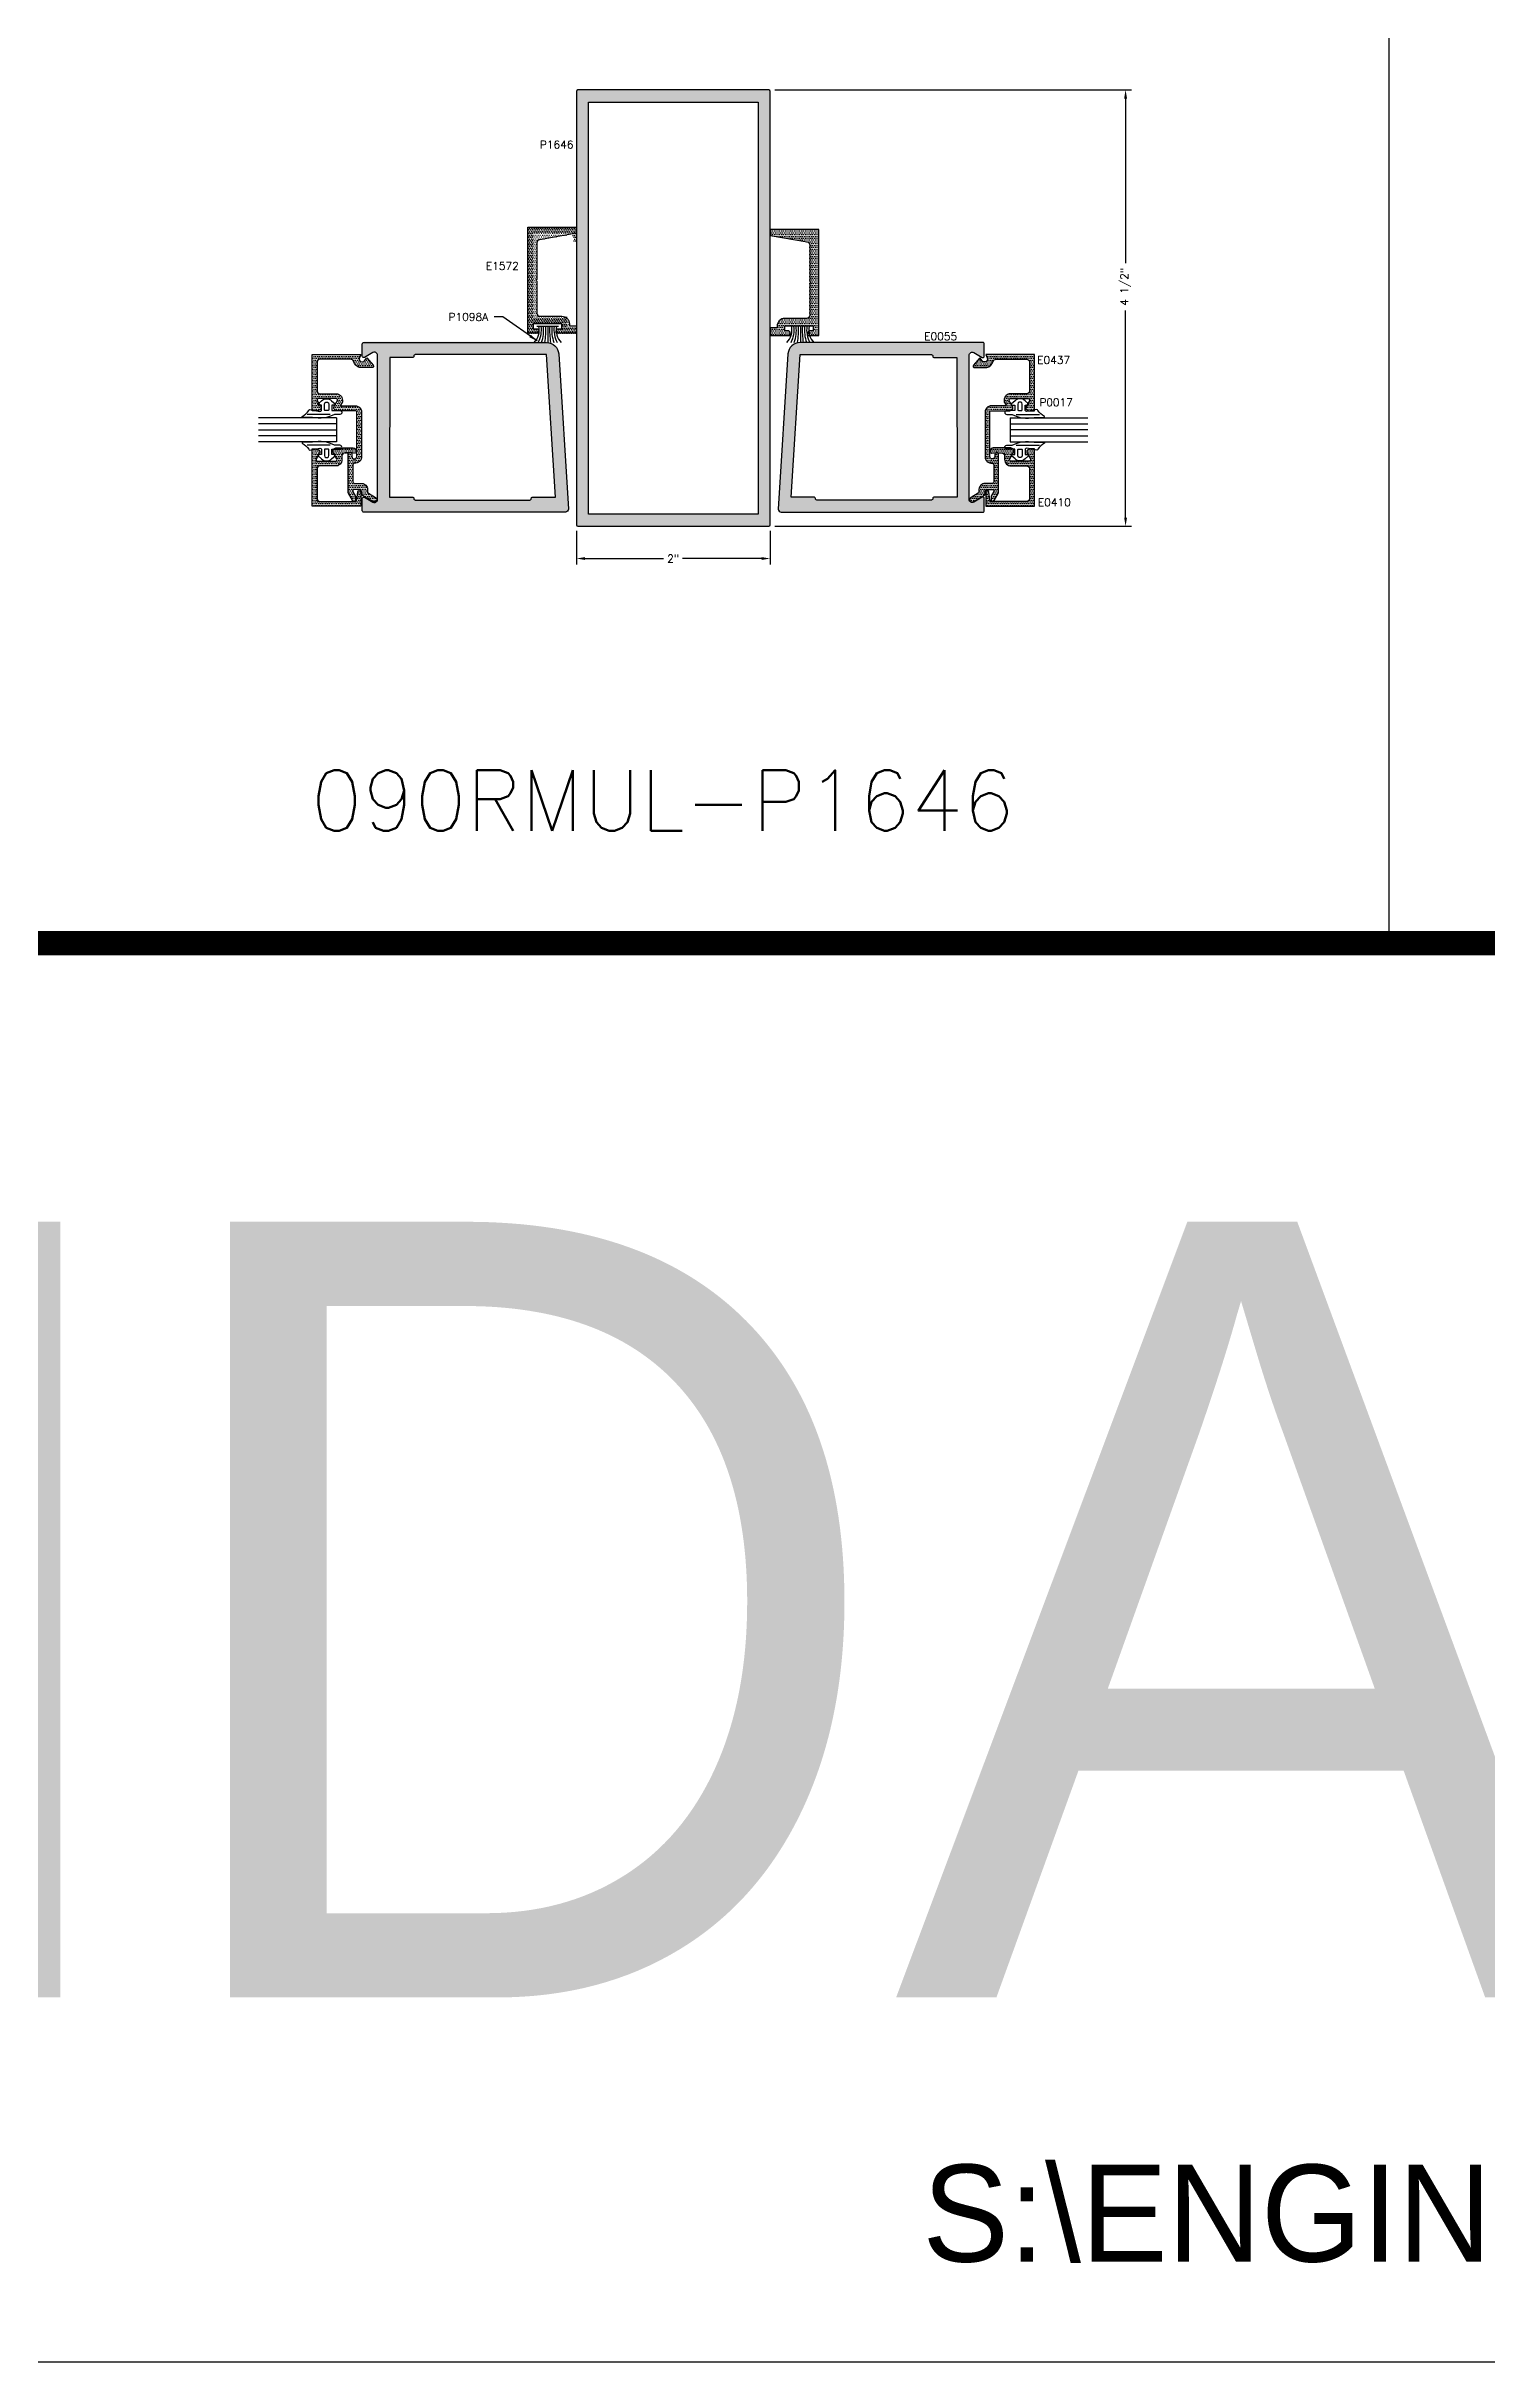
# Model space of a CAD drawing. Extents: x 0 to 130, y 0 to 90.
# Drawn here: x 29.83 to 44.69, y 0.25 to 24.13 of the extents above; entities that cross this region are included whole.
import ezdxf

# ---------------------------------------------------------------- set-up
doc = ezdxf.new("R2010")
doc.units = 0
doc.header["$MEASUREMENT"] = 0
doc.header["$PDMODE"] = 3
doc.layers.get('0').update_dxf_attribs({"linetype": 'CONTINUOUS'})
doc.layers.get('DEFPOINTS').update_dxf_attribs({"linetype": 'CONTINUOUS'})
for name, color, linetype in [('R-ANNO-DIMS', 3, 'CONTINUOUS'), ('R-ANNO-TEXT', 6, 'CONTINUOUS'), ('R-DET1', 4, 'CONTINUOUS'), ('R-DET2', 2, 'CONTINUOUS'), ('R-OTLN', 1, 'CONTINUOUS'), ('R-PAT1', 5, 'CONTINUOUS'), ('TITLE', 7, 'CONTINUOUS')]:
    doc.layers.add(name, color=color, linetype=linetype)
doc.styles.add('CITYBLUEPRINT', font='cibt____.pfb')
doc.styles.get("Standard").update_dxf_attribs({"font": 'simplex'})
doc.dimstyles.new('1X', dxfattribs={"dimscale": 0, "dimtxt": 0.08, "dimasz": 0.09, "dimexe": 0.062, "dimexo": 0.062, "dimgap": 0.045, "dimtad": 0, "dimdec": 4, "dimzin": 4, "dimtxsty": 'STANDARD', "dimcen": 0, "dimazin": 3, "dimtp": 0.02, "dimtfac": 1, "dimtdec": 4, "dimtofl": 0, "dimtmove": 0, "dimatfit": 3, "dimtolj": 1, "dimtzin": 4})
pattern_1 = [(0, (29.143898, 15.785924), (0.009375, 0.01875), [0, -0.01875])]
pattern_2 = [(0, (32.45017, 16.056669), (0.009375, 0.01875), [0, -0.01875])]
pattern_3 = [(180, (40.151265, 16.056669), (-0.009375, 0.01875), [0, -0.01875])]

# ---------------------------------------------------------------- blocks, each defined once
blk = doc.blocks.new('*D148')
at = {"layer": 'DEFPOINTS', "color": 0}
for p in [(37.286, 23.68), (40.965, 23.68), (37.286, 19.18)]:
    blk.add_point(p, dxfattribs=at)
at = {"layer": 'R-ANNO-DIMS', "color": 0}
for p, q in [((37.348, 23.68), (41.027, 23.68)), ((40.965, 23.59), (40.965, 21.894)), ((40.965, 19.27), (40.965, 21.404)), ((37.348, 19.18), (41.027, 19.18))]:
    blk.add_line(p, q, dxfattribs=at)
for points in [[(40.95, 23.59), (40.98, 23.59), (40.965, 23.68)], [(40.95, 19.27), (40.98, 19.27), (40.965, 19.18)]]:
    blk.add_solid(points, dxfattribs=at)
at = {"layer": 'R-ANNO-DIMS', "color": 0, "insert": (40.965, 21.649), "char_height": 0.08, "attachment_point": 5, "rotation": 90}
blk.add_mtext('\\A1;4 1/2"', dxfattribs=at)
blk = doc.blocks.new('*D149')
at = {"layer": 'DEFPOINTS', "color": 0}
for p in [(35.301, 19.195), (37.301, 19.195), (37.301, 18.847)]:
    blk.add_point(p, dxfattribs=at)
at = {"layer": 'R-ANNO-DIMS', "color": 0}
for p, q in [((35.301, 19.133), (35.301, 18.785)), ((37.301, 19.133), (37.301, 18.785)), ((35.391, 18.847), (36.2, 18.847)), ((37.211, 18.847), (36.397, 18.847))]:
    blk.add_line(p, q, dxfattribs=at)
for points in [[(35.391, 18.862), (35.391, 18.832), (35.301, 18.847)], [(37.211, 18.862), (37.211, 18.832), (37.301, 18.847)]]:
    blk.add_solid(points, dxfattribs=at)
at = {"layer": 'R-ANNO-DIMS', "color": 0, "insert": (36.299, 18.847), "char_height": 0.08, "attachment_point": 5}
blk.add_mtext('\\A1;2"', dxfattribs=at)

msp = doc.modelspace()

# ---------------------------------------------------------------- hatches: boundary and pattern name
at = {"layer": 'R-OTLN'}
h = msp.add_hatch(dxfattribs=at)
h.set_pattern_fill('DOTS', color=5, scale=0.3, style=0)
h.set_pattern_definition([(0, (28.819684, 15.47084), (0.009375, 0.01875), [0, -0.01875])])
edge = h.paths.add_edge_path()
edge.add_line((34.9136622, 21.1943635), (34.9136622, 21.1703633))
edge.add_line((34.9136622, 21.1703633), (34.8006623, 21.1703633))
edge.add_line((34.8006623, 21.1703633), (34.8006623, 22.2633633))
edge.add_line((34.8006623, 22.2633633), (35.3006623, 22.2633633))
edge.add_line((35.3006623, 22.2633633), (35.3006623, 22.2013633))
edge.add_line((35.3006623, 22.2013633), (34.9192792, 22.1341141))
edge.add_arc((34.9246624, 22.1035851), 0.031, 100.00020678, 180)
edge.add_line((34.8936624, 22.1035851), (34.8936624, 21.7263631))
edge.add_line((34.8936624, 21.7263631), (34.8836624, 21.7163628))
edge.add_line((34.8836624, 21.7163628), (34.8936628, 21.7063626))
edge.add_line((34.8936628, 21.7063626), (34.8936624, 21.3763626))
edge.add_arc((34.9246624, 21.3763625), 0.031, 179.99993055, 270)
edge.add_line((34.9246624, 21.3453625), (35.1516624, 21.3453625))
edge.add_arc((35.1516623, 21.2673626), 0.0779999, -0.00007346, 89.99992654, ccw=False)
edge.add_line((35.2296622, 21.2673625), (35.2296622, 21.2483624))
edge.add_line((35.2296622, 21.2483624), (35.3006623, 21.2483624))
edge.add_line((35.3006623, 21.2483624), (35.3006623, 21.1703633))
edge.add_line((35.3006623, 21.1703633), (35.0936623, 21.1703633))
edge.add_line((35.0936623, 21.1703633), (35.0936623, 21.1943635))
edge.add_arc((35.1166617, 21.1943629), 0.0229994, 89.99851774, 179.99851774, ccw=False)
edge.add_line((35.1166623, 21.2173623), (35.1516624, 21.2173623))
edge.add_line((35.1516624, 21.2173623), (35.1516624, 21.2673634))
edge.add_line((35.1516624, 21.2673634), (34.8566623, 21.2673634))
edge.add_line((34.8566623, 21.2673634), (34.8566623, 21.2173623))
edge.add_line((34.8566623, 21.2173623), (34.8906622, 21.2173623))
edge.add_arc((34.8906642, 21.1943643), 0.022998, -0.00209623, 90.00506074, ccw=False)
h = msp.add_hatch(dxfattribs=at)
h.set_pattern_fill('DOTS', color=5, scale=0.3, style=0)
h.set_pattern_definition([(180, (48.282831, 14.857218), (-0.009375, 0.01875), [0, -0.01875])])
edge = h.paths.add_edge_path()
edge.add_line((37.6870599, 21.1724048), (37.6870599, 21.1484046))
edge.add_line((37.6870599, 21.1484046), (37.8000598, 21.1484046))
edge.add_line((37.8000598, 21.1484046), (37.8000598, 22.2414046))
edge.add_line((37.8000598, 22.2414046), (37.3000598, 22.2414046))
edge.add_line((37.3000598, 22.2414046), (37.3000598, 22.1794046))
edge.add_line((37.3000598, 22.1794046), (37.6814429, 22.1121554))
edge.add_arc((37.6760597, 22.0816264), 0.031, 0, 79.99979322, ccw=False)
edge.add_line((37.7070597, 22.0816264), (37.7070597, 21.7044044))
edge.add_line((37.7070597, 21.7044044), (37.7170597, 21.6944041))
edge.add_line((37.7170597, 21.6944041), (37.7070593, 21.6844039))
edge.add_line((37.7070593, 21.6844039), (37.7070597, 21.3544039))
edge.add_arc((37.6760597, 21.3544038), 0.031, -90, 0.00006945, ccw=False)
edge.add_line((37.6760597, 21.3234038), (37.4490597, 21.3234038))
edge.add_arc((37.4490598, 21.2454039), 0.0779999, 90.00007346, 180.00007346)
edge.add_line((37.3710599, 21.2454038), (37.3710599, 21.2264038))
edge.add_line((37.3710599, 21.2264038), (37.3000598, 21.2264038))
edge.add_line((37.3000598, 21.2264038), (37.3000598, 21.1484046))
edge.add_line((37.3000598, 21.1484046), (37.5070598, 21.1484046))
edge.add_line((37.5070598, 21.1484046), (37.5070598, 21.1724048))
edge.add_arc((37.4840604, 21.1724042), 0.0229994, 0.00148226, 90.00148226)
edge.add_line((37.4840598, 21.1954036), (37.4490597, 21.1954036))
edge.add_line((37.4490597, 21.1954036), (37.4490597, 21.2454048))
edge.add_line((37.4490597, 21.2454048), (37.7440598, 21.2454048))
edge.add_line((37.7440598, 21.2454048), (37.7440598, 21.1954036))
edge.add_line((37.7440598, 21.1954036), (37.7100599, 21.1954036))
edge.add_arc((37.7100579, 21.1724057), 0.022998, 89.99493926, 180.00209623)
at = {"layer": 'R-PAT1'}
h = msp.add_hatch(dxfattribs=at)
h.set_pattern_fill('DOTS', color=256, scale=0.3, style=0)
h.set_pattern_definition(pattern_1)
edge = h.paths.add_edge_path()
edge.add_line((35.3157175, 19.179924), (37.2857175, 19.179924))
edge.add_arc((37.2856949, 19.1949466), 0.0150226, 270.086122, 359.913878)
edge.add_line((37.3007175, 19.194924), (37.3007175, 23.664924))
edge.add_arc((37.2856949, 23.6649015), 0.0150226, 0.086122, 89.913878)
edge.add_line((37.2857175, 23.679924), (35.3157175, 23.679924))
edge.add_arc((35.3157401, 23.6649015), 0.0150226, 90.086122, 179.913878)
edge.add_line((35.3007175, 23.664924), (35.3007175, 19.194924))
edge.add_arc((35.3157401, 19.1949466), 0.0150226, 180.086122, 269.913878)
h.paths.add_polyline_path([(35.4257175, 19.304924), (35.4257175, 23.429924), (35.4257175, 23.554924), (37.1757175, 23.554924), (37.1757175, 19.304924)], flags=16)
h = msp.add_hatch(dxfattribs=at)
h.set_pattern_fill('DOTS', color=256, scale=0.3, style=0)
h.set_pattern_definition(pattern_1)
edge = h.paths.add_edge_path()
edge.add_line((34.8556642, 21.2174049), (34.8896634, 21.2174049))
edge.add_arc((34.8896634, 21.1944049), 0.023, 0, 90, ccw=False)
edge.add_line((34.9126634, 21.1944049), (34.9126634, 21.170404))
edge.add_line((34.9126634, 21.170404), (34.7996644, 21.170404))
edge.add_line((34.7996644, 21.170404), (34.7996644, 22.264405))
edge.add_line((34.7996644, 22.264405), (35.2996644, 22.264405))
edge.add_line((35.2996644, 22.264405), (35.2996644, 22.1304038))
edge.add_arc((35.2846638, 22.1304045), 0.0150007, 187.21984864, 359.99718197, ccw=False)
edge.add_line((35.269782, 22.1285193), (35.2596635, 22.208405))
edge.add_line((35.2596635, 22.208405), (34.8556642, 22.208405))
edge.add_line((34.8556642, 22.208405), (34.8556642, 21.3234039))
edge.add_line((34.8556642, 21.3234039), (35.1666631, 21.3234039))
edge.add_arc((35.1866636, 21.3234034), 0.0200005, 0.00128913, 179.99871087, ccw=False)
edge.add_line((35.206664, 21.3234039), (35.206664, 21.2264038))
edge.add_line((35.206664, 21.2264038), (35.2996644, 21.2264038))
edge.add_line((35.2996644, 21.2264038), (35.2996644, 21.170404))
edge.add_line((35.2996644, 21.170404), (35.0926637, 21.170404))
edge.add_line((35.0926637, 21.170404), (35.0926637, 21.1944049))
edge.add_arc((35.1156637, 21.1944049), 0.023, 90, 180, ccw=False)
edge.add_line((35.1156637, 21.2174049), (35.1506642, 21.2174049))
edge.add_line((35.1506642, 21.2174049), (35.1506642, 21.2674041))
edge.add_line((35.1506642, 21.2674041), (34.8556642, 21.2674041))
edge.add_line((34.8556642, 21.2674041), (34.8556642, 21.2174049))
h = msp.add_hatch(dxfattribs=at)
h.set_pattern_fill('DOTS', color=256, scale=0.3, angle=270, style=0)
h.set_pattern_definition([(270, (39.27545, 17.071452), (-0.01875, -0.009375), [0, -0.01875])])
edge = h.paths.add_edge_path(flags=16)
edge.add_line((33.625931, 19.4729872), (33.625931, 19.4719873))
edge.add_arc((33.640931, 19.4719873), 0.015, 180, 270)
edge.add_line((33.640931, 19.4569873), (34.8219352, 19.4569874))
edge.add_arc((34.8219352, 19.4719874), 0.015, 270, 360)
edge.add_line((34.8369352, 19.4719874), (34.8369352, 19.4729874))
edge.add_arc((34.8519352, 19.4729874), 0.015, 90, 180, ccw=False)
edge.add_line((34.8519352, 19.4879874), (35.0869352, 19.4879874))
edge.add_line((35.0869352, 19.4879874), (34.9951227, 20.9569874))
edge.add_line((34.9951227, 20.9569874), (33.640931, 20.9569874))
edge.add_arc((33.640931, 20.9419874), 0.015, 90, 180)
edge.add_line((33.625931, 20.9419874), (33.625931, 20.9409874))
edge.add_arc((33.610931, 20.9409874), 0.015, -90, 0, ccw=False)
edge.add_line((33.610931, 20.9259874), (33.377869, 20.9259874))
edge.add_line((33.377869, 20.9259874), (33.375931, 19.4879875))
edge.add_line((33.375931, 19.4879875), (33.610931, 19.4879872))
edge.add_arc((33.610931, 19.4729872), 0.015, 0, 90, ccw=False)
edge = h.paths.add_edge_path()
edge.add_line((33.204432, 20.9782264), (33.11755, 20.9280664))
edge.add_arc((33.109932, 20.9409874), 0.0149995, 180, 300.52287225, ccw=False)
edge.add_line((33.0949324, 20.9409874), (33.094932, 21.0669874))
edge.add_arc((33.109932, 21.0669874), 0.015, 90, 180, ccw=False)
edge.add_line((33.109932, 21.0819874), (34.9951225, 21.0819874))
edge.add_arc((34.9951225, 20.9569874), 0.125, 3.57620399, 90, ccw=False)
edge.add_line((35.1198791, 20.9647844), (35.2198705, 19.3649211))
edge.add_arc((35.1889309, 19.3629874), 0.031, -90.00002732, 3.57635836, ccw=False)
edge.add_line((35.1889309, 19.3319874), (33.109932, 19.3319872))
edge.add_arc((33.109932, 19.3469872), 0.015, 180, 270, ccw=False)
edge.add_line((33.094932, 19.3469872), (33.094932, 19.4729886))
edge.add_arc((33.109932, 19.4729886), 0.015, 59.47848572, 180, ccw=False)
edge.add_line((33.1175499, 19.4859101), (33.2044319, 19.4357496))
edge.add_arc((33.219932, 19.4625964), 0.031, 239.99991912, 360)
edge.add_line((33.250932, 19.4625964), (33.2509321, 20.9513794))
edge.add_arc((33.219932, 20.9513794), 0.0310002, 360, 479.99980364)
h = msp.add_hatch(dxfattribs=at)
h.set_pattern_fill('DOTS', color=256, scale=0.3, angle=270, style=0)
h.set_pattern_definition([(270, (33.325985, 17.071452), (0.01875, -0.009375), [0, -0.01875])])
edge = h.paths.add_edge_path(flags=16)
edge.add_line((38.975504, 19.4729872), (38.975504, 19.4719873))
edge.add_arc((38.960504, 19.4719873), 0.015, 270, 360, ccw=False)
edge.add_line((38.960504, 19.4569873), (37.7794998, 19.4569874))
edge.add_arc((37.7794998, 19.4719874), 0.015, 180, 270, ccw=False)
edge.add_line((37.7644998, 19.4719874), (37.7644998, 19.4729874))
edge.add_arc((37.7494998, 19.4729874), 0.015, 360, 450)
edge.add_line((37.7494998, 19.4879874), (37.5144998, 19.4879874))
edge.add_line((37.5144998, 19.4879874), (37.6063123, 20.9569874))
edge.add_line((37.6063123, 20.9569874), (38.960504, 20.9569874))
edge.add_arc((38.960504, 20.9419874), 0.015, 360, 450, ccw=False)
edge.add_line((38.975504, 20.9419874), (38.975504, 20.9409874))
edge.add_arc((38.990504, 20.9409874), 0.015, 540, 630)
edge.add_line((38.990504, 20.9259874), (39.223566, 20.9259874))
edge.add_line((39.223566, 20.9259874), (39.225504, 19.4879875))
edge.add_line((39.225504, 19.4879875), (38.990504, 19.4879872))
edge.add_arc((38.990504, 19.4729872), 0.015, 450, 540)
edge = h.paths.add_edge_path()
edge.add_line((39.397003, 20.9782264), (39.483885, 20.9280664))
edge.add_arc((39.491503, 20.9409874), 0.0149995, 239.47712775, 360)
edge.add_line((39.5065025, 20.9409874), (39.506503, 21.0669874))
edge.add_arc((39.491503, 21.0669874), 0.015, 360, 450)
edge.add_line((39.491503, 21.0819874), (37.6063125, 21.0819874))
edge.add_arc((37.6063125, 20.9569874), 0.125, 450, 536.42379601)
edge.add_line((37.4815559, 20.9647844), (37.3815645, 19.3649211))
edge.add_arc((37.4125041, 19.3629874), 0.031, 536.42364164, 630.00002732)
edge.add_line((37.4125041, 19.3319874), (39.491503, 19.3319872))
edge.add_arc((39.491503, 19.3469872), 0.015, 270, 360)
edge.add_line((39.506503, 19.3469872), (39.506503, 19.4729886))
edge.add_arc((39.491503, 19.4729886), 0.015, 360, 480.52151428)
edge.add_line((39.4838851, 19.4859101), (39.397003, 19.4357496))
edge.add_arc((39.381503, 19.4625964), 0.031, 180, 300.00008088, ccw=False)
edge.add_line((39.350503, 19.4625964), (39.3505028, 20.9513794))
edge.add_arc((39.381503, 20.9513794), 0.0310002, 60.00019636, 180, ccw=False)
h = msp.add_hatch(dxfattribs=at)
h.set_pattern_fill('DOTS', color=256, scale=0.3, style=0)
h.set_pattern_definition(pattern_3)
edge = h.paths.add_edge_path()
edge.add_line((32.9963622, 19.53795), (33.0243519, 19.489469))
edge.add_line((33.0243519, 19.489469), (33.024352, 19.445451))
edge.add_arc((33.009352, 19.445451), 0.015, 209.99996382, 360, ccw=False)
edge.add_line((32.9963616, 19.437951), (32.9463523, 19.524572))
edge.add_line((32.9463523, 19.524572), (32.9463524, 19.921533))
edge.add_arc((32.966352, 19.921533), 0.0199996, 82.57678089, 180, ccw=False)
edge.add_arc((32.9663527, 19.9215333), 0.0199992, -0.00082691, 82.57885048, ccw=False)
edge.add_line((32.986352, 19.921533), (32.9863518, 19.899534))
edge.add_arc((33.0113518, 19.899534), 0.025, 180, 359.99770817)
edge.add_line((33.0363518, 19.899533), (33.0363519, 20.1299527))
edge.add_line((33.0363519, 20.1299527), (33.0363521, 20.3564503))
edge.add_arc((33.0213521, 20.3564503), 0.015, 0, 90)
edge.add_line((33.0213521, 20.3714503), (32.8308461, 20.3714518))
edge.add_arc((32.8308461, 20.4024518), 0.031, 150.00001154, 270, ccw=False)
edge.add_line((32.8039993, 20.4179518), (32.836331, 20.4739503))
edge.add_arc((32.8233407, 20.4814503), 0.0149999, 329.99984519, 450)
edge.add_line((32.8233407, 20.4964502), (32.6413519, 20.4964503))
edge.add_arc((32.6413519, 20.4814503), 0.015, 90, 210.00005931)
edge.add_line((32.6283616, 20.4739503), (32.6606929, 20.4179519))
edge.add_arc((32.633846, 20.4024518), 0.0310001, -90, 30.00000695, ccw=False)
edge.add_line((32.633846, 20.3714517), (32.5763519, 20.3714535))
edge.add_line((32.5763519, 20.3714535), (32.5763519, 20.952451))
edge.add_line((32.5763519, 20.952451), (33.0763519, 20.952451))
edge.add_line((33.0763519, 20.952451), (33.0625659, 20.917958))
edge.add_arc((33.091352, 20.9064534), 0.0309999, 158.21539075, 322.52509165)
edge.add_line((33.1159541, 20.8875926), (33.1399794, 20.918546))
edge.add_line((33.1399794, 20.918546), (33.2049666, 20.8410955))
edge.add_arc((33.1934769, 20.8314526), 0.015, -90, 40.00530513, ccw=False)
edge.add_line((33.1934769, 20.8164526), (33.0679113, 20.816456))
edge.add_arc((33.0913519, 20.9064532), 0.0929999, 196.39486198, 255.4011381, ccw=False)
edge.add_arc((32.972394, 20.8714535), 0.031, 16.39498077, 90)
edge.add_line((32.972394, 20.9024535), (32.6573517, 20.9024535))
edge.add_arc((32.6573517, 20.8714535), 0.031, 90, 179.99998152)
edge.add_line((32.6263517, 20.8714536), (32.6263517, 20.577451))
edge.add_arc((32.6573517, 20.577451), 0.031, 180, 270.00003697)
edge.add_line((32.6573517, 20.546451), (32.8233407, 20.5464503))
edge.add_arc((32.8233407, 20.4814503), 0.065, -0.245403, 90, ccw=False)
edge.add_line((32.8883401, 20.4811719), (32.8883407, 20.4640324))
edge.add_line((32.8883407, 20.4640324), (32.8637572, 20.4214528))
edge.add_line((32.8637572, 20.4214528), (33.0213518, 20.4214503))
edge.add_arc((33.0213518, 20.3564503), 0.065, 0, 90, ccw=False)
edge.add_line((33.0863518, 20.3564503), (33.0863522, 19.899534))
edge.add_arc((33.0163488, 19.8995354), 0.0700034, 266.63036638, 359.99887372, ccw=False)
edge.add_arc((33.0113518, 19.814679), 0.015, 86.62752804, 180)
edge.add_line((32.9963518, 19.814679), (32.9963519, 19.637452))
edge.add_arc((33.0113518, 19.637452), 0.0149999, 180, 270)
edge.add_line((33.0113518, 19.6224521), (33.0863519, 19.622453))
edge.add_arc((33.0863519, 19.560453), 0.062, 0, 90, ccw=False)
edge.add_line((33.1483519, 19.560453), (33.148352, 19.533395))
edge.add_arc((33.163352, 19.533395), 0.015, 180, 239.99927222)
edge.add_line((33.1558518, 19.5204047), (33.2307342, 19.4771707))
edge.add_arc((33.2183519, 19.455453), 0.0249996, -120.33879134, 60.31040868, ccw=False)
edge.add_line((33.2057243, 19.433877), (33.0938518, 19.4984627))
edge.add_arc((33.101352, 19.511453), 0.015, 180, 239.99927222, ccw=False)
edge.add_line((33.086352, 19.511453), (33.086352, 19.529451))
edge.add_arc((33.055352, 19.529451), 0.031, 360, 450)
edge.add_line((33.055352, 19.560451), (33.0093527, 19.560449))
edge.add_arc((33.0093527, 19.54545), 0.014999, 90, 209.99977284)
h = msp.add_hatch(dxfattribs=at)
h.set_pattern_fill('DOTS', color=256, scale=0.3, style=0)
h.set_pattern_definition(pattern_2)
edge = h.paths.add_edge_path()
edge.add_line((39.6050728, 19.53795), (39.5770831, 19.489469))
edge.add_line((39.5770831, 19.489469), (39.577083, 19.445451))
edge.add_arc((39.592083, 19.445451), 0.015, 180, 330.00003618)
edge.add_line((39.6050734, 19.437951), (39.6550827, 19.524572))
edge.add_line((39.6550827, 19.524572), (39.6550826, 19.921533))
edge.add_arc((39.635083, 19.921533), 0.0199996, 0, 97.42321911)
edge.add_arc((39.6350822, 19.9215333), 0.0199992, 97.42114952, 180.00082691)
edge.add_line((39.615083, 19.921533), (39.6150832, 19.899534))
edge.add_arc((39.5900832, 19.899534), 0.025, -179.99770817, 0, ccw=False)
edge.add_line((39.5650832, 19.899533), (39.5650831, 20.1299527))
edge.add_line((39.5650831, 20.1299527), (39.5650829, 20.3564503))
edge.add_arc((39.5800829, 20.3564503), 0.015, 90, 180, ccw=False)
edge.add_line((39.5800829, 20.3714503), (39.7705889, 20.3714518))
edge.add_arc((39.7705889, 20.4024518), 0.031, 270, 389.99998846)
edge.add_line((39.7974357, 20.4179518), (39.765104, 20.4739503))
edge.add_arc((39.7780943, 20.4814503), 0.0149999, 90, 210.00015481, ccw=False)
edge.add_line((39.7780943, 20.4964502), (39.960083, 20.4964503))
edge.add_arc((39.960083, 20.4814503), 0.015, -30.00005931, 90, ccw=False)
edge.add_line((39.9730734, 20.4739503), (39.9407421, 20.4179519))
edge.add_arc((39.9675889, 20.4024518), 0.0310001, 149.99999305, 270)
edge.add_line((39.9675889, 20.3714517), (40.0250831, 20.3714535))
edge.add_line((40.0250831, 20.3714535), (40.0250831, 20.952451))
edge.add_line((40.0250831, 20.952451), (39.5250831, 20.952451))
edge.add_line((39.5250831, 20.952451), (39.5388691, 20.917958))
edge.add_arc((39.510083, 20.9064534), 0.0309999, -142.52509165, 21.78460925, ccw=False)
edge.add_line((39.4854808, 20.8875926), (39.4614556, 20.918546))
edge.add_line((39.4614556, 20.918546), (39.3964683, 20.8410955))
edge.add_arc((39.4079581, 20.8314526), 0.015, 139.99469487, 270)
edge.add_line((39.4079581, 20.8164526), (39.5335237, 20.816456))
edge.add_arc((39.5100831, 20.9064532), 0.0929999, 284.5988619, 343.60513802)
edge.add_arc((39.629041, 20.8714535), 0.031, 90, 163.60501923, ccw=False)
edge.add_line((39.629041, 20.9024535), (39.9440833, 20.9024535))
edge.add_arc((39.9440833, 20.8714535), 0.031, 0.00001848, 90, ccw=False)
edge.add_line((39.9750833, 20.8714536), (39.9750833, 20.577451))
edge.add_arc((39.9440833, 20.577451), 0.031, -90.00003697, 0, ccw=False)
edge.add_line((39.9440832, 20.546451), (39.7780943, 20.5464503))
edge.add_arc((39.7780943, 20.4814503), 0.065, 90, 180.245403)
edge.add_line((39.7130949, 20.4811719), (39.7130943, 20.4640324))
edge.add_line((39.7130943, 20.4640324), (39.7376778, 20.4214528))
edge.add_line((39.7376778, 20.4214528), (39.5800832, 20.4214503))
edge.add_arc((39.5800832, 20.3564503), 0.065, 90, 180)
edge.add_line((39.5150832, 20.3564503), (39.5150828, 19.899534))
edge.add_arc((39.5850862, 19.8995354), 0.0700034, 180.00112628, 273.36963362)
edge.add_arc((39.5900832, 19.814679), 0.015, 0, 93.37247196, ccw=False)
edge.add_line((39.6050832, 19.814679), (39.6050831, 19.637452))
edge.add_arc((39.5900832, 19.637452), 0.0149999, -90, 0, ccw=False)
edge.add_line((39.5900832, 19.6224521), (39.5150831, 19.622453))
edge.add_arc((39.5150831, 19.560453), 0.062, 90, 180)
edge.add_line((39.4530831, 19.560453), (39.453083, 19.533395))
edge.add_arc((39.438083, 19.533395), 0.015, -59.99927222, 0, ccw=False)
edge.add_line((39.4455832, 19.5204047), (39.3707008, 19.4771707))
edge.add_arc((39.3830831, 19.455453), 0.0249996, 119.68959132, 300.33879134)
edge.add_line((39.3957107, 19.433877), (39.5075832, 19.4984627))
edge.add_arc((39.500083, 19.511453), 0.015, 300.00072778, 360)
edge.add_line((39.515083, 19.511453), (39.515083, 19.529451))
edge.add_arc((39.546083, 19.529451), 0.031, 90, 180, ccw=False)
edge.add_line((39.546083, 19.560451), (39.5920823, 19.560449))
edge.add_arc((39.5920823, 19.54545), 0.014999, -29.99977284, 90, ccw=False)
h = msp.add_hatch(dxfattribs=at)
h.set_pattern_fill('DOTS', color=256, scale=0.3, style=0)
h.set_pattern_definition(pattern_3)
edge = h.paths.add_edge_path()
edge.add_arc((33.0166109, 19.948762), 0.0149998, -98.05026129, 0, ccw=False)
edge.add_line((33.0145103, 19.93391), (32.9916108, 19.937146))
edge.add_line((32.9916108, 19.937146), (32.914572, 19.937148))
edge.add_arc((32.914572, 19.906148), 0.031, 90, 180)
edge.add_line((32.883572, 19.906148), (32.8835722, 19.867336))
edge.add_arc((32.8185723, 19.867147), 0.0650002, -90.13081044, 0.1665988, ccw=False)
edge.add_line((32.8184239, 19.802147), (32.6576106, 19.802146))
edge.add_arc((32.6576106, 19.771146), 0.031, 90, 180)
edge.add_line((32.6266106, 19.771146), (32.6266106, 19.467149))
edge.add_arc((32.6576106, 19.467149), 0.031, 180, 270)
edge.add_line((32.6576106, 19.436149), (33.0213173, 19.436146))
edge.add_arc((33.0213173, 19.451146), 0.015, 270, 353.00015582)
edge.add_line((33.0362055, 19.449318), (33.0467229, 19.534975))
edge.add_arc((33.061611, 19.533147), 0.0149999, 0, 173.00015582, ccw=False)
edge.add_line((33.0766109, 19.533147), (33.0766108, 19.386148))
edge.add_line((33.0766108, 19.386148), (32.5766108, 19.386148))
edge.add_line((32.5766108, 19.386148), (32.5766108, 19.9771474))
edge.add_line((32.5766108, 19.9771474), (32.6239173, 19.977149))
edge.add_arc((32.6239173, 19.946149), 0.031, -30.00000695, 90, ccw=False)
edge.add_line((32.6507641, 19.930649), (32.6184324, 19.874647))
edge.add_arc((32.6314227, 19.867147), 0.015, 150.00001708, 269.9999618)
edge.add_line((32.6314227, 19.852147), (32.8185723, 19.852147))
edge.add_arc((32.8185723, 19.867147), 0.015, 270, 389.99996382)
edge.add_line((32.8315627, 19.874647), (32.7934575, 19.9406471))
edge.add_arc((32.8203042, 19.9561474), 0.0310001, 90, 210.00062871, ccw=False)
edge.add_line((32.8203042, 19.9871475), (33.0006106, 19.9871474))
edge.add_arc((33.0006105, 19.9561472), 0.0310002, 0.00031552, 89.99986931, ccw=False)
edge.add_line((33.0316107, 19.9561474), (33.0316107, 19.948762))
h = msp.add_hatch(dxfattribs=at)
h.set_pattern_fill('DOTS', color=256, scale=0.3, style=0)
h.set_pattern_definition(pattern_2)
edge = h.paths.add_edge_path()
edge.add_arc((39.5848241, 19.948762), 0.0149998, 180, 278.05026129)
edge.add_line((39.5869247, 19.93391), (39.6098242, 19.937146))
edge.add_line((39.6098242, 19.937146), (39.686863, 19.937148))
edge.add_arc((39.686863, 19.906148), 0.031, 0, 90, ccw=False)
edge.add_line((39.717863, 19.906148), (39.7178628, 19.867336))
edge.add_arc((39.7828627, 19.867147), 0.0650002, 179.8334012, 270.13081044)
edge.add_line((39.7830111, 19.802147), (39.9438243, 19.802146))
edge.add_arc((39.9438243, 19.771146), 0.031, 0, 90, ccw=False)
edge.add_line((39.9748243, 19.771146), (39.9748243, 19.467149))
edge.add_arc((39.9438243, 19.467149), 0.031, -90, 0, ccw=False)
edge.add_line((39.9438243, 19.436149), (39.5801177, 19.436146))
edge.add_arc((39.5801177, 19.451146), 0.015, 186.99984418, 270, ccw=False)
edge.add_line((39.5652295, 19.449318), (39.5547121, 19.534975))
edge.add_arc((39.539824, 19.533147), 0.0149999, 6.99984418, 180)
edge.add_line((39.5248241, 19.533147), (39.5248242, 19.386148))
edge.add_line((39.5248242, 19.386148), (40.0248242, 19.386148))
edge.add_line((40.0248242, 19.386148), (40.0248242, 19.9771474))
edge.add_line((40.0248242, 19.9771474), (39.9775176, 19.977149))
edge.add_arc((39.9775176, 19.946149), 0.031, 90, 210.00000695)
edge.add_line((39.9506709, 19.930649), (39.9830026, 19.874647))
edge.add_arc((39.9700122, 19.867147), 0.015, -89.9999618, 29.99998292, ccw=False)
edge.add_line((39.9700122, 19.852147), (39.7828627, 19.852147))
edge.add_arc((39.7828627, 19.867147), 0.015, 150.00003618, 270, ccw=False)
edge.add_line((39.7698723, 19.874647), (39.8079775, 19.9406471))
edge.add_arc((39.7811308, 19.9561474), 0.0310001, 329.99937129, 450)
edge.add_line((39.7811308, 19.9871475), (39.6008244, 19.9871474))
edge.add_arc((39.6008245, 19.9561472), 0.0310002, 90.00013069, 179.99968448)
edge.add_line((39.5698243, 19.9561474), (39.5698243, 19.948762))

# ---------------------------------------------------------------- linework, layer by layer
at = {"layer": 'R-DET1'}
for points in [[(32.9963622, 19.53795), (33.0243519, 19.489469), (33.024352, 19.445451, -0.7673272388), (32.9963616, 19.437951), (32.9463523, 19.524572), (32.9463524, 19.921533, -0.4526903691), (32.9689359, 19.941365, -0.3767703073), (32.986352, 19.921533), (32.9863518, 19.899534, 0.9999800002), (33.0363518, 19.899533), (33.0363519, 20.1299527), (33.0363521, 20.3564503, 0.4142135624), (33.0213521, 20.3714503), (32.8308461, 20.3714518, -0.5773502021), (32.8039993, 20.4179518), (32.836331, 20.4739503, 0.5773511698), (32.8233407, 20.4964502), (32.6413519, 20.4964503, 0.5773506143), (32.6283616, 20.4739503), (32.6606929, 20.4179519, -0.5773503096), (32.633846, 20.3714517), (32.5763519, 20.3714535), (32.5763519, 20.952451), (33.0763519, 20.952451), (33.0625659, 20.917958, 0.8716619961), (33.1159541, 20.8875926), (33.1399794, 20.918546), (33.2049666, 20.8410955, -0.6371028041), (33.1934769, 20.8164526), (33.0679113, 20.816456, -0.2633073116), (33.0021335, 20.8802035, 0.3326800485), (32.972394, 20.9024535), (32.6573517, 20.9024535, 0.4142134679), (32.6263517, 20.8714536), (32.6263517, 20.577451, 0.4142137513), (32.6573517, 20.546451), (32.8233407, 20.5464503, -0.4154686076), (32.8883401, 20.4811719), (32.8883407, 20.4640324), (32.8637572, 20.4214528), (33.0213518, 20.4214503, -0.4142135624), (33.0863518, 20.3564503), (33.0863522, 19.899534, -0.4315399387), (33.0122342, 19.829653, 0.4315604593), (32.9963518, 19.814679), (32.9963519, 19.637452, 0.4142135624), (33.0113518, 19.6224521), (33.0863519, 19.622453, -0.4142135624), (33.1483519, 19.560453), (33.148352, 19.533395, 0.2679457889), (33.1558518, 19.5204047), (33.2307342, 19.4771707, -1.0056814477), (33.2057243, 19.433877), (33.0938518, 19.4984627, -0.2679457889), (33.086352, 19.511453), (33.086352, 19.529451, 0.4142135624), (33.055352, 19.560451), (33.0093527, 19.560449, 0.5773489476), (32.9963631, 19.5379506)], [(39.6050728, 19.53795), (39.5770831, 19.489469), (39.577083, 19.445451, 0.7673272388), (39.6050734, 19.437951), (39.6550827, 19.524572), (39.6550826, 19.921533, 0.4526903691), (39.6324991, 19.941365, 0.3767703073), (39.615083, 19.921533), (39.6150832, 19.899534, -0.9999800002), (39.5650832, 19.899533), (39.5650831, 20.1299527), (39.5650829, 20.3564503, -0.4142135624), (39.5800829, 20.3714503), (39.7705889, 20.3714518, 0.5773502021), (39.7974357, 20.4179518), (39.765104, 20.4739503, -0.5773511698), (39.7780943, 20.4964502), (39.960083, 20.4964503, -0.5773506143), (39.9730734, 20.4739503), (39.9407421, 20.4179519, 0.5773503096), (39.9675889, 20.3714517), (40.0250831, 20.3714535), (40.0250831, 20.952451), (39.5250831, 20.952451), (39.5388691, 20.917958, -0.8716619961), (39.4854808, 20.8875926), (39.4614556, 20.918546), (39.3964683, 20.8410955, 0.6371028041), (39.4079581, 20.8164526), (39.5335237, 20.816456, 0.2633073116), (39.5993015, 20.8802035, -0.3326800485), (39.629041, 20.9024535), (39.9440833, 20.9024535, -0.4142134679), (39.9750833, 20.8714536), (39.9750833, 20.577451, -0.4142137513), (39.9440832, 20.546451), (39.7780943, 20.5464503, 0.4154686076), (39.7130949, 20.4811719), (39.7130943, 20.4640324), (39.7376778, 20.4214528), (39.5800832, 20.4214503, 0.4142135624), (39.5150832, 20.3564503), (39.5150828, 19.899534, 0.4315399387), (39.5892008, 19.829653, -0.4315604593), (39.6050832, 19.814679), (39.6050831, 19.637452, -0.4142135624), (39.5900832, 19.6224521), (39.5150831, 19.622453, 0.4142135624), (39.4530831, 19.560453), (39.453083, 19.533395, -0.2679457889), (39.4455832, 19.5204047), (39.3707008, 19.4771707, 1.0056814477), (39.3957107, 19.433877), (39.5075832, 19.4984627, 0.2679457889), (39.515083, 19.511453), (39.515083, 19.529451, -0.4142135624), (39.546083, 19.560451), (39.5920823, 19.560449, -0.5773489476), (39.6050719, 19.5379506)], [(33.0316107, 19.948762, -0.4559911352), (33.0145103, 19.93391), (32.9916108, 19.937146), (32.914572, 19.937148, 0.4142135624), (32.883572, 19.906148), (32.8835722, 19.867336, -0.4157347224), (32.8184239, 19.802147), (32.6576106, 19.802146, 0.4142135624), (32.6266106, 19.771146), (32.6266106, 19.467149, 0.4142135624), (32.6576106, 19.436149), (33.0213173, 19.436146, 0.3788668862), (33.0362055, 19.449318), (33.0467229, 19.534975, -0.9407073484), (33.0766109, 19.533147), (33.0766108, 19.386148), (32.5766108, 19.386148), (32.5766108, 19.9771474), (32.6239173, 19.977149, -0.5773503096), (32.6507641, 19.930649), (32.6184324, 19.874647, 0.5773499476), (32.6314227, 19.852147), (32.8185723, 19.852147, 0.5773500587), (32.8315627, 19.874647), (32.7934575, 19.9406471, -0.5773539269), (32.8203042, 19.9871475), (33.0006106, 19.9871474, -0.4142112814), (33.0316107, 19.9561474), (33.0316107, 19.948762)], [(39.5698243, 19.948762, 0.4559911352), (39.5869247, 19.93391), (39.6098242, 19.937146), (39.686863, 19.937148, -0.4142135624), (39.717863, 19.906148), (39.7178628, 19.867336, 0.4157347224), (39.7830111, 19.802147), (39.9438243, 19.802146, -0.4142135624), (39.9748243, 19.771146), (39.9748243, 19.467149, -0.4142135624), (39.9438243, 19.436149), (39.5801177, 19.436146, -0.3788668862), (39.5652295, 19.449318), (39.5547121, 19.534975, 0.9407073484), (39.5248241, 19.533147), (39.5248242, 19.386148), (40.0248242, 19.386148), (40.0248242, 19.9771474), (39.9775176, 19.977149, 0.5773503096), (39.9506709, 19.930649), (39.9830026, 19.874647, -0.5773499476), (39.9700122, 19.852147), (39.7828627, 19.852147, -0.5773500587), (39.7698723, 19.874647), (39.8079775, 19.9406471, 0.5773539269), (39.7811308, 19.9871475), (39.6008244, 19.9871474, 0.4142112814), (39.5698243, 19.9561474), (39.5698243, 19.948762)]]:
    msp.add_lwpolyline(points, format="xyb", dxfattribs=at)
at = {"layer": 'R-DET2'}
for p, q in [((34.8922109, 21.2421221), (35.1182109, 21.2421221)), ((35.0052109, 21.2421221), (35.0052109, 21.074562)), ((37.7242877, 21.2421221), (37.4982877, 21.2421221)), ((37.6112877, 21.2421221), (37.6112877, 21.074562)), ((32.8264813, 20.2993005), (32.0243475, 20.2993001)), ((32.8264813, 20.2993005), (32.8264813, 20.0493005)), ((39.7749536, 20.2993005), (39.7749536, 20.0493005)), ((39.7749536, 20.2993005), (40.5770875, 20.2993001)), ((32.8264813, 20.2368005), (32.0243475, 20.2368)), ((32.0243475, 20.1743001), (32.8264813, 20.1743005)), ((32.8264813, 20.1118005), (32.0243475, 20.1118)), ((39.7749536, 20.2368005), (40.5770875, 20.2368)), ((40.5770875, 20.1743001), (39.7749536, 20.1743005)), ((39.7749536, 20.1118005), (40.5770875, 20.1118)), ((32.8264813, 20.0493005), (32.0243475, 20.0493001)), ((39.7749536, 20.0493005), (40.5770875, 20.0493001))]:
    msp.add_line(p, q, dxfattribs=at)
for points in [[(32.5796753, 20.3013192), (32.4815667, 20.3013192, -0.4770370124), (32.4717857, 20.3134002, 0.1690634905), (32.5406919, 20.3753558, -0.3788088369), (32.5513445, 20.3832367), (32.6566611, 20.3640227, 0.3462419148), (32.6725327, 20.3739846), (32.6725327, 20.4280716), (32.6423354, 20.4291824, -0.6086559015), (32.6369321, 20.4423272), (32.6734847, 20.4746378, -0.3786170875), (32.7765807, 20.4746378), (32.8131333, 20.4423272, -0.6086559015), (32.8077299, 20.4291824), (32.7775327, 20.4280716), (32.7775327, 20.3730716), (32.8625327, 20.3730716, -1), (32.8625327, 20.3330716), (32.8074932, 20.3330716, -0.1753644489)], [(32.7325327, 20.4591189, -0.3419987131), (32.7475327, 20.439754), (32.7475327, 20.3810716, -0.4142135624), (32.7395327, 20.3730716), (32.7105327, 20.3730716, -0.4142135624), (32.7025327, 20.3810716), (32.7025327, 20.439754, -0.3419987131), (32.7175327, 20.4591189, -0.1270166538)], [(40.0217597, 20.3013192), (40.1198682, 20.3013192, 0.4770370124), (40.1296493, 20.3134002, -0.1690634905), (40.0607431, 20.3753558, 0.3788088369), (40.0500905, 20.3832367), (39.9447738, 20.3640227, -0.3462419148), (39.9289023, 20.3739846), (39.9289023, 20.4280716), (39.9590995, 20.4291824, 0.6086559015), (39.9645029, 20.4423272), (39.9279503, 20.4746378, 0.3786170875), (39.8248543, 20.4746378), (39.7883017, 20.4423272, 0.6086559015), (39.793705, 20.4291824), (39.8239023, 20.4280716), (39.8239023, 20.3730716), (39.7389023, 20.3730716, 1), (39.7389023, 20.3330716), (39.7939418, 20.3330716, 0.1753644489)], [(39.8689023, 20.4591189, 0.3419987131), (39.8539023, 20.439754), (39.8539023, 20.3810716, 0.4142135624), (39.8619023, 20.3730716), (39.8909023, 20.3730716, 0.4142135624), (39.8989023, 20.3810716), (39.8989023, 20.439754, 0.3419987131), (39.8839023, 20.4591189, 0.1270166538)], [(32.5796754, 20.0472815), (32.4815669, 20.0472815, 0.4770370124), (32.4717858, 20.0352004, -0.1690634905), (32.5406921, 19.9732448, 0.3788088369), (32.5513447, 19.965364), (32.6566613, 19.9845781, -0.3462419148), (32.6725329, 19.9746161), (32.6725329, 19.9205292), (32.6423357, 19.9194183, 0.6086559015), (32.6369323, 19.9062736), (32.673485, 19.873963, 0.3786170875), (32.7765809, 19.8739631), (32.8131335, 19.9062738, 0.6086559015), (32.8077302, 19.9194185), (32.7775329, 19.9205293), (32.7775329, 19.9755293), (32.8625329, 19.9755294, 1), (32.8625328, 20.0155294), (32.8074933, 20.0155294, 0.1753644489)], [(32.7325329, 19.8894819, 0.3419987131), (32.7475329, 19.9088468), (32.7475329, 19.9675293, 0.4142135624), (32.7395329, 19.9755293), (32.7105329, 19.9755293, 0.4142135624), (32.7025329, 19.9675293), (32.7025329, 19.9088468, 0.3419987131), (32.7175329, 19.8894819, 0.1270166538)], [(40.0217595, 20.0472815), (40.1198681, 20.0472815, -0.4770370124), (40.1296492, 20.0352004, 0.1690634905), (40.0607429, 19.9732448, -0.3788088369), (40.0500903, 19.965364), (39.9447737, 19.9845781, 0.3462419148), (39.9289021, 19.9746161), (39.9289021, 19.9205292), (39.9590993, 19.9194183, -0.6086559015), (39.9645027, 19.9062736), (39.92795, 19.873963, -0.3786170875), (39.824854, 19.8739631), (39.7883014, 19.9062738, -0.6086559015), (39.7937048, 19.9194185), (39.8239021, 19.9205293), (39.8239021, 19.9755293), (39.7389021, 19.9755294, -1), (39.7389021, 20.0155294), (39.7939417, 20.0155294, -0.1753644489)], [(39.868902, 19.8894819, -0.3419987131), (39.8539021, 19.9088468), (39.8539021, 19.9675293, -0.4142135624), (39.8619021, 19.9755293), (39.8909021, 19.9755293, -0.4142135624), (39.8989021, 19.9675293), (39.8989021, 19.9088468, -0.3419987131), (39.883902, 19.8894819, -0.1270166538)]]:
    msp.add_lwpolyline(points, format="xyb", close=True, dxfattribs=at)
for points in [[(32.7633429, 20.3330716), (32.5235669, 20.3333192)], [(39.8380921, 20.3330716), (40.0778681, 20.3333192)], [(32.763343, 20.0155293), (32.523567, 20.0152815)], [(39.8380919, 20.0155293), (40.077868, 20.0152815)]]:
    msp.add_lwpolyline(points, dxfattribs=at)
for centre, radius, start, end in [((34.7291233, 21.206122), 0.1895379, 316.04372195, 10.94904282), ((34.6609812, 21.2055912), 0.2799429, 332.09175716, 7.49813772), ((34.5818459, 21.201515), 0.3816776, 340.5722226, 6.10731698), ((34.2115095, 21.1994769), 0.7742574, 350.71560402, 3.15738221), ((35.7989124, 21.1994769), 0.7742574, 176.84261779, 189.28439598), ((35.428576, 21.201515), 0.3816776, 173.89268302, 199.4277774), ((35.3494407, 21.2055912), 0.2799429, 172.50186228, 207.90824284), ((35.2812986, 21.206122), 0.1895379, 169.05095718, 223.95627805), ((37.3352001, 21.206122), 0.1895379, 316.04372195, 10.94904282), ((37.267058, 21.2055912), 0.2799429, 332.09175716, 7.49813772), ((37.1879227, 21.201515), 0.3816776, 340.5722226, 6.10731698), ((36.8175863, 21.1994769), 0.7742574, 350.71560402, 3.15738221), ((38.4049892, 21.1994769), 0.7742574, 176.84261779, 189.28439598), ((38.0346528, 21.201515), 0.3816776, 173.89268302, 199.4277774), ((37.9555175, 21.2055912), 0.2799429, 172.50186228, 207.90824284), ((37.8873754, 21.206122), 0.1895379, 169.05095718, 223.95627805)]:
    msp.add_arc(centre, radius, start, end, dxfattribs=at)
at = {"layer": 'R-OTLN'}
for points in [[(35.3157175, 19.179924), (37.2857175, 19.179924, 0.4133333333), (37.3007175, 19.194924), (37.3007175, 23.664924, 0.4133333333), (37.2857175, 23.679924), (35.3157175, 23.679924, 0.4133333333), (35.3007175, 23.664924), (35.3007175, 19.194924, 0.4133333333), (35.3157175, 19.179924)], [(33.2028519, 20.971083), (33.1159699, 20.920923, -0.5803962341), (33.0933523, 20.933844), (33.0933519, 21.059844, -0.4142135624), (33.1083519, 21.074844), (34.9935424, 21.074844, -0.3960481196), (35.118299, 20.957641), (35.2182904, 19.3577778, -0.4326163158), (35.1873508, 19.324844), (33.1083519, 19.3248439, -0.4142135624), (33.0933519, 19.3398439), (33.0933519, 19.4658452, -0.5803883129), (33.1159698, 19.4787668), (33.2028518, 19.4286062, 0.5773507397), (33.2493519, 19.455453), (33.2493521, 20.944236, 0.5773491268)], [(39.3985831, 20.971083), (39.4854651, 20.920923, 0.5803962341), (39.5080826, 20.933844), (39.5080831, 21.059844, 0.4142135624), (39.4930831, 21.074844), (37.6078926, 21.074844, 0.3960481196), (37.483136, 20.957641), (37.3831446, 19.3577778, 0.4326163158), (37.4140842, 19.324844), (39.4930831, 19.3248439, 0.4142135624), (39.5080831, 19.3398439), (39.5080831, 19.4658452, 0.5803883129), (39.4854652, 19.4787668), (39.3985831, 19.4286062, -0.5773507397), (39.3520831, 19.455453), (39.3520829, 20.944236, -0.5773491268)], [(33.6243509, 19.4658438), (33.6243509, 19.4648439, 0.4142135624), (33.6393509, 19.4498439), (34.8203551, 19.449844, 0.4142135624), (34.8353551, 19.464844), (34.8353551, 19.465844, -0.4142135624), (34.8503551, 19.480844), (35.0853551, 19.480844), (34.9935426, 20.949844), (33.6393509, 20.949844, 0.4142135624), (33.6243509, 20.934844), (33.6243509, 20.933844, -0.4142135624), (33.6093509, 20.918844), (33.3762889, 20.918844), (33.3743509, 19.4808441), (33.6093509, 19.4808438, -0.4142135624)], [(38.9770841, 19.4658438), (38.9770841, 19.4648439, -0.4142135624), (38.9620841, 19.4498439), (37.7810799, 19.449844, -0.4142135624), (37.7660799, 19.464844), (37.7660799, 19.465844, 0.4142135624), (37.7510799, 19.480844), (37.5160799, 19.480844), (37.6078924, 20.949844), (38.9620841, 20.949844, -0.4142135624), (38.9770841, 20.934844), (38.9770841, 20.933844, 0.4142135624), (38.9920841, 20.918844), (39.2251461, 20.918844), (39.2270841, 19.4808441), (38.9920841, 19.4808438, 0.4142135624)]]:
    msp.add_lwpolyline(points, format="xyb", close=True, dxfattribs=at)
msp.add_lwpolyline([(35.4257175, 19.304924), (35.4257175, 23.429924), (35.4257175, 23.554924), (37.1757175, 23.554924), (37.1757175, 19.304924), (35.4257175, 19.304924)], close=True, dxfattribs=at)
at = {"layer": 'R-OTLN', "color": 4, "linetype": 'CONTINUOUS'}
for points in [[(34.9136622, 21.1943635), (34.9136622, 21.1703633), (34.8006623, 21.1703633), (34.8006623, 22.2633633), (35.3006623, 22.2633633), (35.3006623, 22.2013633), (34.9192792, 22.1341141, 0.3639692125), (34.8936624, 22.1035851), (34.8936624, 21.7263631), (34.8836624, 21.7163628), (34.8936628, 21.7063626), (34.8936624, 21.3763626, 0.4142139174), (34.9246624, 21.3453625), (35.1516624, 21.3453625, -0.4142135624), (35.2296622, 21.2673625), (35.2296622, 21.2483624), (35.3006623, 21.2483624), (35.3006623, 21.1703633), (35.0936623, 21.1703633), (35.0936623, 21.1943635, -0.4142135624), (35.1166623, 21.2173623), (35.1516624, 21.2173623), (35.1516624, 21.2673634), (34.8566623, 21.2673634), (34.8566623, 21.2173623), (34.8906622, 21.2173623, -0.4142501489), (34.9136622, 21.1943635)], [(37.6870599, 21.1724048), (37.6870599, 21.1484046), (37.8000598, 21.1484046), (37.8000598, 22.2414046), (37.3000598, 22.2414046), (37.3000598, 22.1794046), (37.6814429, 22.1121554, -0.3639692125), (37.7070597, 22.0816264), (37.7070597, 21.7044044), (37.7170597, 21.6944041), (37.7070593, 21.6844039), (37.7070597, 21.3544039, -0.4142139174), (37.6760597, 21.3234038), (37.4490597, 21.3234038, 0.4142135624), (37.3710599, 21.2454038), (37.3710599, 21.2264038), (37.3000598, 21.2264038), (37.3000598, 21.1484046), (37.5070598, 21.1484046), (37.5070598, 21.1724048, 0.4142135624), (37.4840598, 21.1954036), (37.4490597, 21.1954036), (37.4490597, 21.2454048), (37.7440598, 21.2454048), (37.7440598, 21.1954036), (37.7100599, 21.1954036, 0.4142501489), (37.6870599, 21.1724048)]]:
    msp.add_lwpolyline(points, format="xyb", dxfattribs=at)
at = {"layer": 'TITLE'}
for p, q in [((43.6785101, 89.8789502), (43.6785101, 14.8789502)), ((5.25, 0.25), (117.9080005, 0.25))]:
    msp.add_line(p, q, dxfattribs=at)
at = {"layer": 'TITLE', "const_width": 0.25}
msp.add_lwpolyline([(0.25, 14.8789502), (122.9080005, 14.8789502)], dxfattribs=at)

# ---------------------------------------------------------------- texts
msp.add_text('090RMUL-P1646', height=0.625).set_placement((32.5603299, 16.0387913))
at = {"layer": 'R-ANNO-TEXT', "char_height": 0.08}
for s, insert, attachment_point in [('P1646', (35.271063, 23.1164914), 6), ('\\A1;E1572', (34.7081917, 21.8649882), 6), ('\\A1;P1098A', (34.3905607, 21.3392421), 6), ('E0055', (38.8890476, 21.1386396), 4), ('\\A1;E0437', (40.0532327, 20.894089), 4), ('\\A1;P0017', (40.0756237, 20.4582082), 4), ('\\A1;E0410', (40.0598902, 19.4270698), 4)]:
    msp.add_mtext(s, dxfattribs=dict(at, insert=insert, attachment_point=attachment_point))
at = {"layer": 'TITLE', "style": 'CITYBLUEPRINT'}
for s, height, p in [('STANDARD ENTRANCES', 8, (2.320764, 4.0066172)), ('S:\\ENGINEERING\\ENGINEERING DRAWINGS\\DETAILS\\(090) STD. ENTRANCES\\STDENTPERIM', 1, (38.8697289, 1.2818034))]:
    msp.add_text(s, height=height, dxfattribs=at).set_placement(p)

# ---------------------------------------------------------------- dimensions: what is measured, and where the dimension line sits
at = {"layer": 'R-ANNO-DIMS'}
dim = msp.add_linear_dim(base=(40.9650758, 23.679924), p1=(37.2857175, 19.179924), p2=(37.2857175, 23.679924), angle=90, dimstyle='1X', override={"dimscale": 1, "dimpost": '"'}, dxfattribs=at)
dim.commit()
dim.dimension.update_dxf_attribs({"geometry": '*D148', "text_midpoint": (40.9650758, 21.6494115), "dimtype": 160})
dim = msp.add_linear_dim(base=(37.3007175, 18.8467214), p1=(35.3007175, 19.194924), p2=(37.3007175, 19.194924), dimstyle='1X', override={"dimscale": 1, "dimpost": '"'}, dxfattribs=at)
dim.commit()
dim.dimension.update_dxf_attribs({"geometry": '*D149', "text_midpoint": (36.2985537, 18.8467214), "dimtype": 160})

# ---------------------------------------------------------------- leaders
at = {"layer": 'R-ANNO-TEXT'}
msp.add_leader([(34.8968338, 21.0908174), (34.5425607, 21.3392421), (34.4525607, 21.3392421)], dimstyle='1X', override={"dimscale": 1}, dxfattribs=at)

doc.saveas('drawing.dxf')
